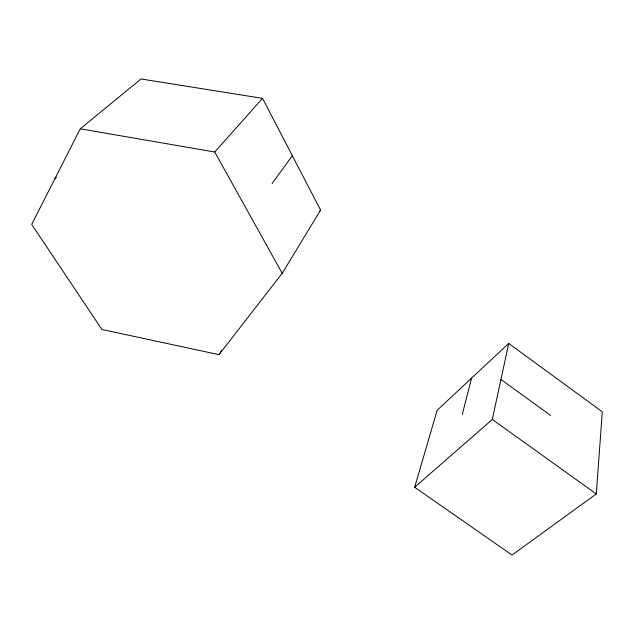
<?xml version="1.0" encoding="UTF-8"?>
<svg xmlns="http://www.w3.org/2000/svg" width="634" height="634" viewBox="0 0 634 634"><rect width="100%" height="100%" fill="white"/><g stroke="black" fill="none" stroke-linecap="round" stroke-linejoin="round"><path stroke-width="0.95" d="M596.293 493.957L602.3 411.815L508.722 343.438L437.143 410.285L414.668 487.261L512.018 555.035L596.293 493.957L492.285 419.462L508.722 343.438M462.273 414.47L471.633 378.07M80.272 128.821L31.7 224.388L101.908 329.49L218.992 354.668L282.193 273.302L320.582 210.076L262.547 98.357L141.01 78.965L80.272 128.821L214.744 152.009L282.193 273.302M218.992 354.668L221.599 350.515M272.105 183.48L292.345 155.726M319.377 211.637L320.582 210.076M214.744 152.009L262.547 98.357M414.668 487.261L492.285 419.462M54.952 178.637L56.442 177.338M500.931 379.457L550.597 415.413"/></g></svg>
